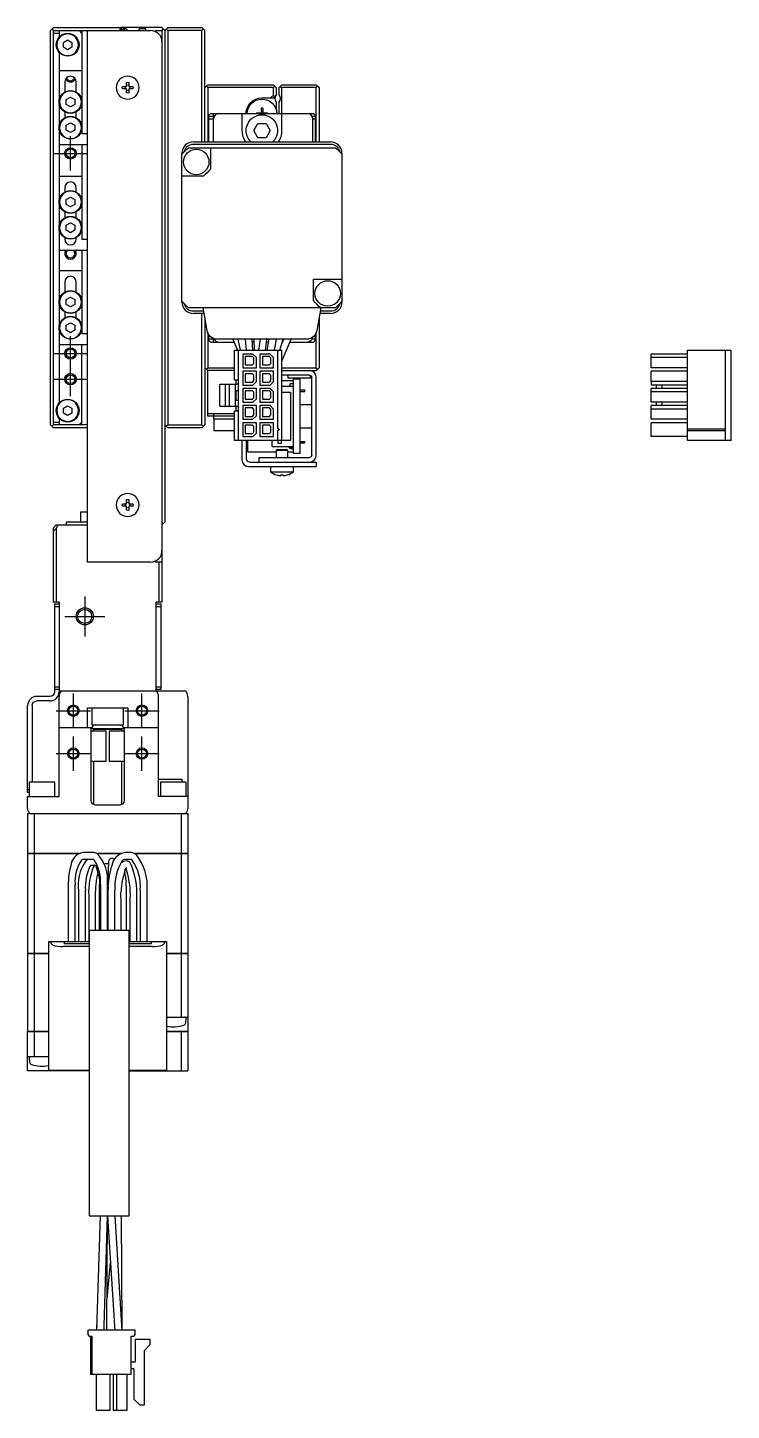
# Model space of a CAD drawing. Extents: x 0 to 742, y -8 to 454.
# Drawn here: x 391.4 to 514.5, y 107.9 to 349.8 of the extents above; entities that cross this region are included whole.
import ezdxf

# ---------------------------------------------------------------- set-up
doc = ezdxf.new("R2010")
doc.units = 0
doc.header["$LTSCALE"] = 0.5
doc.linetypes.add('CENTER', pattern=[50.8, 31.75, -6.35, 6.35, -6.35])
for name, color, linetype in [('MSM_CENTER', 1, 'CENTER'), ('MSM_CONTINUOUS', 7, 'CONTINUOUS'), ('MSM_NARROW', 5, 'CONTINUOUS')]:
    doc.layers.add(name, color=color, linetype=linetype)

msp = doc.modelspace()

# ---------------------------------------------------------------- linework, layer by layer
at = {"layer": 'MSM_CENTER'}
for p, q in [((398.88, 324.83), (398.88, 330.83)), ((395.88, 327.83), (401.88, 327.83)), ((398.88, 285.33), (398.88, 295.83)), ((395.88, 292.83), (401.88, 292.83)), ((395.88, 288.33), (401.88, 288.33)), ((401.38, 250.33), (401.38, 243.33)), ((397.88, 246.83), (404.88, 246.83)), ((399.38, 227.33), (399.38, 233.33)), ((411.38, 227.33), (411.38, 233.33)), ((396.38, 230.33), (402.38, 230.33)), ((408.38, 230.33), (414.38, 230.33)), ((399.38, 219.83), (399.38, 225.83)), ((411.38, 219.83), (411.38, 225.83)), ((396.38, 222.83), (402.38, 222.83)), ((408.38, 222.83), (414.38, 222.83))]:
    msp.add_line(p, q, dxfattribs=at)
at = {"layer": 'MSM_CONTINUOUS'}
for p, q in [((395.88, 349.83), (395.38, 349.33)), ((395.38, 280.33), (395.38, 349.33)), ((395.88, 349.33), (395.63, 349.58)), ((395.88, 349.83), (407.38, 349.83)), ((395.88, 280.33), (395.88, 349.33)), ((395.88, 349.33), (412.88, 349.33)), ((396.88, 348.83), (395.88, 348.83)), ((396.88, 349.33), (396.88, 348.15)), ((400.38, 349.33), (400.88, 348.83)), ((400.88, 349.33), (400.88, 331.33)), ((401.88, 256.33), (401.88, 349.33)), ((407.38, 349.83), (407.88, 349.33)), ((407.63, 349.58), (407.38, 349.33)), ((407.48, 349.73), (407.68, 349.73)), ((407.58, 349.73), (407.68, 349.83)), ((414.88, 349.83), (407.68, 349.83)), ((407.98, 349.33), (407.98, 349.43)), ((408.18, 349.33), (408.18, 349.83)), ((408.88, 349.33), (408.38, 349.83)), ((408.38, 349.33), (408.38, 349.83)), ((412.08, 349.63), (410.88, 349.63)), ((410.88, 349.33), (410.88, 349.63)), ((412.08, 349.33), (412.08, 349.63)), ((413.68, 349.33), (414.88, 349.33)), ((414.88, 349.83), (415.38, 349.33)), ((415.13, 349.58), (414.88, 349.33)), ((414.88, 349.33), (414.88, 249.33)), ((415.38, 349.33), (415.88, 349.83)), ((415.38, 349.33), (415.38, 263.33)), ((415.88, 349.33), (415.63, 349.58)), ((415.88, 349.83), (421.88, 349.83)), ((421.88, 349.33), (415.88, 349.33)), ((415.88, 349.33), (415.88, 280.33)), ((422.38, 349.33), (421.88, 349.83)), ((422.13, 349.58), (421.88, 349.33)), ((421.88, 329.83), (421.88, 349.33)), ((422.38, 329.83), (422.38, 349.33)), ((397.63, 347.26), (398.38, 347.69)), ((397.63, 346.4), (397.63, 347.26)), ((398.38, 345.96), (397.63, 346.4)), ((398.38, 347.69), (399.13, 347.26)), ((399.13, 346.4), (398.38, 345.96)), ((399.13, 347.26), (399.13, 346.4)), ((396.88, 345.51), (396.88, 284.15)), ((396.88, 342.33), (400.88, 342.33)), ((397.88, 340.33), (397.88, 338.56)), ((399.88, 338.56), (399.88, 340.33)), ((407.95, 339.53), (408.68, 339.53)), ((408.68, 339.13), (407.95, 339.13)), ((408.68, 339.53), (408.68, 340.26)), ((408.68, 338.4), (408.68, 339.13)), ((409.08, 340.26), (409.08, 339.53)), ((409.08, 339.53), (409.81, 339.53)), ((409.81, 339.13), (409.08, 339.13)), ((409.08, 339.13), (409.08, 338.4)), ((422.38, 339.33), (422.88, 339.83)), ((422.88, 339.33), (422.63, 339.58)), ((422.88, 339.83), (434.38, 339.83)), ((422.88, 339.33), (422.88, 329.83)), ((434.38, 339.33), (422.88, 339.33)), ((434.38, 339.83), (434.88, 339.33)), ((434.63, 339.58), (434.38, 339.33)), ((434.38, 338.03), (434.38, 339.33)), ((434.88, 339.33), (434.88, 338.09)), ((435.38, 339.33), (435.88, 339.83)), ((435.38, 338.09), (435.38, 339.33)), ((435.58, 339.53), (435.78, 339.33)), ((435.78, 339.33), (435.78, 334.83)), ((441.88, 339.33), (435.78, 339.33)), ((435.88, 339.83), (441.88, 339.83)), ((441.88, 339.83), (442.38, 339.33)), ((442.13, 339.58), (441.88, 339.33)), ((441.88, 329.83), (441.88, 339.33)), ((442.38, 339.33), (442.38, 329.83)), ((398.13, 337.26), (398.88, 337.69)), ((398.13, 336.4), (398.13, 337.26)), ((398.88, 335.96), (398.13, 336.4)), ((398.88, 337.69), (399.63, 337.26)), ((399.63, 336.4), (398.88, 335.96)), ((399.63, 337.26), (399.63, 336.4)), ((432.38, 337.53), (434.63, 337.53)), ((434.38, 338.03), (433.88, 337.53)), ((434.65, 337.64), (434.38, 338.03)), ((434.88, 336.77), (434.88, 335.44)), ((435.38, 334.83), (435.38, 336.77)), ((397.88, 335.1), (397.88, 334.06)), ((399.88, 334.06), (399.88, 335.1)), ((423.38, 334.83), (422.88, 334.33)), ((423.08, 329.83), (423.08, 334.33)), ((423.08, 334.33), (423.88, 334.33)), ((423.88, 333.83), (423.08, 333.83)), ((423.38, 334.83), (441.38, 334.83)), ((423.88, 333.83), (423.88, 334.83)), ((423.88, 329.83), (423.88, 333.83)), ((428.88, 334.83), (428.88, 331.83)), ((431.38, 334.83), (431.38, 334.87)), ((432.17, 334.87), (431.38, 334.87)), ((431.91, 334.87), (431.91, 334.83)), ((432.52, 335.73), (432.23, 335.73)), ((432.23, 335.73), (432.23, 334.93)), ((432.52, 335.2), (432.23, 335.2)), ((432.52, 335.73), (432.52, 334.93)), ((433.38, 334.87), (432.58, 334.87)), ((432.85, 334.87), (432.84, 334.83)), ((433.38, 334.83), (433.38, 334.87)), ((435.88, 331.83), (435.88, 334.83)), ((440.88, 334.63), (440.88, 334.83)), ((441.14, 334.33), (441.68, 334.33)), ((441.68, 333.83), (441.28, 333.83)), ((441.28, 329.83), (441.28, 333.83)), ((441.88, 334.33), (441.38, 334.83)), ((441.68, 334.33), (441.68, 329.83)), ((398.13, 332.76), (398.88, 333.19)), ((398.13, 331.9), (398.13, 332.76)), ((398.88, 331.46), (398.13, 331.9)), ((398.88, 333.19), (399.63, 332.76)), ((399.63, 331.9), (398.88, 331.46)), ((399.63, 332.76), (399.63, 331.9)), ((430.94, 331.83), (431.66, 333.08)), ((431.66, 330.58), (430.94, 331.83)), ((431.66, 333.08), (433.1, 333.08)), ((433.1, 333.08), (433.82, 331.83)), ((433.82, 331.83), (433.1, 330.58)), ((401.88, 329.33), (396.88, 329.33)), ((400.88, 331.33), (401.88, 331.33)), ((400.88, 329.33), (400.88, 312.83)), ((420.38, 329.83), (444.38, 329.83)), ((420.38, 329.45), (444.38, 329.45)), ((433.1, 330.58), (431.66, 330.58)), ((418.38, 301.83), (418.38, 327.83)), ((419.53, 328.83), (445.22, 328.83)), ((423.38, 328.83), (423.38, 325.08)), ((446.38, 327.83), (446.38, 301.83)), ((396.88, 323.83), (400.88, 323.83)), ((397.88, 321.83), (397.88, 321.06)), ((399.88, 321.06), (399.88, 321.83)), ((422.13, 323.83), (418.38, 323.83)), ((398.13, 319.76), (398.88, 320.19)), ((398.13, 318.9), (398.13, 319.76)), ((398.88, 320.19), (399.63, 319.76)), ((399.63, 319.76), (399.63, 318.9)), ((397.88, 317.6), (397.88, 316.56)), ((398.88, 318.46), (398.13, 318.9)), ((399.63, 318.9), (398.88, 318.46)), ((399.88, 316.56), (399.88, 317.6)), ((398.13, 315.26), (398.88, 315.69)), ((398.13, 314.4), (398.13, 315.26)), ((398.88, 315.69), (399.63, 315.26)), ((399.63, 315.26), (399.63, 314.4)), ((397.88, 313.1), (397.88, 312.83)), ((398.88, 313.96), (398.13, 314.4)), ((399.63, 314.4), (398.88, 313.96)), ((399.88, 312.83), (399.88, 313.1)), ((400.88, 312.83), (401.88, 312.83)), ((401.88, 310.83), (396.88, 310.83)), ((400.88, 310.83), (400.88, 296.33)), ((396.88, 307.33), (400.88, 307.33)), ((397.88, 305.33), (397.88, 303.56)), ((399.88, 303.56), (399.88, 305.33)), ((441.38, 305.83), (446.38, 305.83)), ((441.38, 302.08), (441.38, 305.83)), ((398.13, 302.26), (398.88, 302.69)), ((398.88, 302.69), (399.63, 302.26)), ((397.88, 300.1), (397.88, 299.06)), ((398.13, 301.4), (398.13, 302.26)), ((398.88, 300.96), (398.13, 301.4)), ((399.63, 301.4), (398.88, 300.96)), ((399.63, 302.26), (399.63, 301.4)), ((399.88, 299.06), (399.88, 300.1)), ((445.22, 300.83), (419.53, 300.83)), ((422.19, 300.21), (420.38, 300.21)), ((422.79, 296.82), (422.08, 300.83)), ((442.68, 300.83), (441.97, 296.82)), ((444.38, 300.21), (442.57, 300.21)), ((398.13, 297.76), (398.88, 298.19)), ((398.13, 296.9), (398.13, 297.76)), ((398.88, 298.19), (399.63, 297.76)), ((399.63, 297.76), (399.63, 296.9)), ((422.25, 299.83), (420.38, 299.83)), ((421.88, 280.33), (421.88, 299.83)), ((422.38, 299.13), (422.38, 280.33)), ((442.38, 299.13), (442.38, 290.33)), ((444.38, 299.83), (442.5, 299.83)), ((398.88, 296.46), (398.13, 296.9)), ((399.63, 296.9), (398.88, 296.46)), ((400.88, 296.33), (401.88, 296.33)), ((422.88, 296.48), (422.88, 290.33)), ((422.88, 295.33), (423.38, 294.83)), ((423.08, 295.33), (423.08, 296.1)), ((423.08, 295.83), (423.31, 295.83)), ((423.88, 295.33), (423.08, 295.33)), ((423.88, 294.83), (423.88, 295.46)), ((440.2, 295.33), (424.56, 295.33)), ((427.27, 295.33), (428.08, 293.43)), ((428.62, 293.43), (428.21, 295.33)), ((429.44, 295.33), (429.6, 293.43)), ((430.81, 293.43), (430.65, 295.33)), ((430.97, 295.33), (431.01, 293.43)), ((432.04, 295.33), (431.77, 293.43)), ((432.98, 293.43), (433.25, 295.33)), ((433.27, 293.43), (433.63, 295.33)), ((434.86, 295.33), (434.49, 293.41)), ((435.5, 293.43), (436.11, 295.33)), ((435.85, 291.48), (437.48, 295.33)), ((436.17, 295.31), (435.91, 294.7)), ((441.68, 295.33), (441.14, 295.33)), ((441.38, 294.83), (441.88, 295.33)), ((441.44, 295.83), (441.68, 295.83)), ((441.68, 296.1), (441.68, 295.33)), ((441.88, 290.33), (441.88, 296.48)), ((401.88, 294.33), (396.88, 294.33)), ((400.88, 280.33), (400.88, 294.33)), ((423.38, 294.83), (427.49, 294.83)), ((427.57, 288.24), (427.57, 293.43)), ((427.57, 293.43), (435.85, 293.43)), ((428.28, 277.58), (428.28, 293.43)), ((429.01, 292.71), (429.01, 290.31)), ((430.81, 292.71), (429.01, 292.71)), ((430.98, 294.83), (430.69, 294.83)), ((430.81, 292.71), (431.41, 292.11)), ((432.01, 292.71), (432.01, 290.31)), ((433.81, 292.71), (432.01, 292.71)), ((433.54, 294.83), (433.18, 294.83)), ((433.38, 294.78), (433.18, 294.78)), ((433.38, 294.78), (433.38, 294.83)), ((434.41, 292.11), (433.81, 292.71)), ((435.14, 279.66), (435.14, 293.43)), ((435.85, 277.58), (435.85, 293.43)), ((435.95, 294.83), (435.97, 294.83)), ((437.27, 294.83), (441.38, 294.83)), ((440.88, 294.83), (440.88, 295.03)), ((500.51, 292.11), (500.51, 292.71)), ((506.86, 292.71), (500.51, 292.71)), ((506.86, 293.43), (514.51, 293.43)), ((506.86, 277.58), (506.86, 293.43)), ((513.49, 277.58), (513.49, 293.43)), ((514.51, 277.58), (514.51, 293.43)), ((422.88, 289.83), (422.38, 290.33)), ((422.63, 290.08), (422.88, 290.33)), ((422.88, 290.33), (427.57, 290.33)), ((429.01, 290.31), (431.41, 290.31)), ((430.71, 292.29), (429.46, 292.29)), ((429.46, 292.29), (429.46, 290.82)), ((429.46, 290.82), (430.71, 290.82)), ((430.96, 292.04), (430.71, 292.29)), ((430.71, 290.82), (430.96, 291.07)), ((430.96, 291.07), (430.96, 292.04)), ((431.41, 290.31), (431.41, 292.11)), ((432.01, 290.31), (434.41, 290.31)), ((433.71, 292.29), (432.46, 292.29)), ((432.46, 292.29), (432.46, 290.82)), ((432.46, 290.82), (433.71, 290.82)), ((433.96, 292.04), (433.71, 292.29)), ((433.71, 290.82), (433.96, 291.07)), ((433.96, 291.07), (433.96, 292.04)), ((434.41, 290.31), (434.41, 292.11)), ((435.85, 290.33), (441.88, 290.33)), ((441.88, 290.33), (442.13, 290.08)), ((442.38, 290.33), (442.13, 290.08)), ((506.86, 292.11), (500.51, 292.11)), ((500.51, 290.31), (500.51, 292.11)), ((506.86, 290.31), (500.51, 290.31)), ((422.88, 281.83), (422.88, 289.83)), ((427.57, 289.83), (422.88, 289.83)), ((427.57, 288.24), (428.28, 288.24)), ((427.88, 287.44), (427.88, 288.24)), ((429.01, 289.71), (429.01, 287.31)), ((431.41, 289.71), (429.01, 289.71)), ((430.71, 289.29), (429.46, 289.29)), ((429.46, 289.29), (429.46, 287.82)), ((430.96, 289.04), (430.71, 289.29)), ((430.71, 287.82), (430.96, 288.07)), ((430.81, 287.31), (431.41, 287.91)), ((430.96, 288.07), (430.96, 289.04)), ((431.41, 287.91), (431.41, 289.71)), ((432.01, 289.71), (432.01, 287.31)), ((434.41, 289.71), (432.01, 289.71)), ((433.71, 289.29), (432.46, 289.29)), ((432.46, 289.29), (432.46, 287.82)), ((433.96, 289.04), (433.71, 289.29)), ((433.71, 287.82), (433.96, 288.07)), ((434.41, 287.91), (433.81, 287.31)), ((433.96, 288.07), (433.96, 289.04)), ((434.41, 287.91), (434.41, 289.71)), ((435.88, 289.83), (435.85, 289.86)), ((435.85, 288.08), (437.88, 288.08)), ((435.88, 289.03), (435.88, 289.83)), ((435.88, 289.83), (441.88, 289.83)), ((440.68, 289.03), (435.88, 289.03)), ((436.88, 289.03), (436.88, 288.53)), ((440.88, 288.53), (436.88, 288.53)), ((439.08, 288.33), (437.88, 288.33)), ((437.88, 275.33), (437.88, 288.33)), ((439.08, 275.33), (439.08, 288.33)), ((440.88, 288.53), (440.88, 288.98)), ((441.08, 275.03), (441.08, 288.63)), ((442.13, 290.08), (441.88, 289.83)), ((441.88, 275.03), (441.88, 288.63)), ((500.51, 287.91), (500.51, 289.71)), ((506.86, 289.71), (500.51, 289.71)), ((506.86, 287.91), (500.51, 287.91)), ((500.51, 287.91), (500.51, 287.31)), ((425, 283.58), (425, 287.44)), ((425, 287.44), (428.03, 287.44)), ((426.02, 283.58), (426.02, 287.44)), ((426.72, 283.58), (426.72, 287.44)), ((427.72, 283.58), (427.72, 287.44)), ((427.72, 286.33), (428.28, 286.33)), ((427.88, 284.68), (427.88, 286.33)), ((429.01, 287.31), (430.81, 287.31)), ((429.01, 286.71), (429.01, 284.31)), ((431.41, 286.71), (429.01, 286.71)), ((429.46, 287.82), (430.71, 287.82)), ((430.71, 286.29), (429.46, 286.29)), ((429.46, 286.29), (429.46, 284.82)), ((430.96, 286.04), (430.71, 286.29)), ((430.96, 285.07), (430.96, 286.04)), ((431.41, 284.91), (431.41, 286.71)), ((432.01, 287.31), (433.81, 287.31)), ((432.01, 286.71), (432.01, 284.31)), ((433.81, 286.71), (432.01, 286.71)), ((432.46, 287.82), (433.71, 287.82)), ((433.71, 286.29), (432.46, 286.29)), ((432.46, 286.29), (432.46, 284.82)), ((433.96, 286.04), (433.71, 286.29)), ((434.41, 286.11), (433.81, 286.71)), ((433.96, 285.07), (433.96, 286.04)), ((434.41, 284.31), (434.41, 286.11)), ((435.85, 287.08), (437.88, 287.08)), ((435.85, 286.08), (437.38, 286.08)), ((437.33, 287.08), (437.33, 287.53)), ((437.88, 287.53), (437.33, 287.53)), ((437.38, 286.08), (437.38, 277.58)), ((439.08, 286.45), (439.88, 286.45)), ((439.08, 286.2), (439.88, 286.2)), ((439.88, 286.2), (439.88, 286.45)), ((506.86, 287.31), (500.51, 287.31)), ((506.86, 286.71), (500.51, 286.71)), ((500.51, 286.11), (500.51, 286.71)), ((506.86, 286.11), (500.51, 286.11)), ((500.51, 284.31), (500.51, 286.11)), ((501.4, 286.71), (501.4, 287.31)), ((502.4, 286.71), (502.4, 287.31)), ((397.63, 283.26), (398.38, 283.69)), ((397.63, 282.4), (397.63, 283.26)), ((398.38, 283.69), (399.13, 283.26)), ((399.13, 283.26), (399.13, 282.4)), ((425, 283.58), (428.03, 283.58)), ((427.72, 284.68), (428.28, 284.68)), ((427.88, 282.78), (427.88, 283.58)), ((429.01, 284.31), (430.81, 284.31)), ((429.01, 283.71), (429.01, 281.31)), ((431.41, 283.71), (429.01, 283.71)), ((429.46, 284.82), (430.71, 284.82)), ((430.71, 283.29), (429.46, 283.29)), ((429.46, 283.29), (429.46, 281.82)), ((430.71, 284.82), (430.96, 285.07)), ((430.96, 283.04), (430.71, 283.29)), ((430.81, 284.31), (431.41, 284.91)), ((430.96, 282.07), (430.96, 283.04)), ((431.41, 281.91), (431.41, 283.71)), ((432.01, 284.31), (434.41, 284.31)), ((432.01, 283.71), (432.01, 281.31)), ((433.81, 283.71), (432.01, 283.71)), ((432.46, 284.82), (433.71, 284.82)), ((433.71, 283.29), (432.46, 283.29)), ((432.46, 283.29), (432.46, 281.82)), ((433.71, 284.82), (433.96, 285.07)), ((433.96, 283.04), (433.71, 283.29)), ((434.41, 283.11), (433.81, 283.71)), ((433.96, 282.07), (433.96, 283.04)), ((434.41, 281.31), (434.41, 283.11)), ((441.08, 283.83), (439.08, 283.83)), ((506.86, 284.31), (500.51, 284.31)), ((506.86, 283.71), (500.51, 283.71)), ((500.51, 283.11), (500.51, 283.71)), ((506.86, 283.11), (500.51, 283.11)), ((500.51, 281.31), (500.51, 283.11)), ((501.4, 283.71), (501.4, 284.31)), ((502.4, 283.71), (502.4, 284.31)), ((395.88, 280.83), (396.88, 280.83)), ((396.88, 281.51), (396.88, 280.33)), ((398.38, 281.96), (397.63, 282.4)), ((399.13, 282.4), (398.38, 281.96)), ((400.88, 280.83), (400.38, 280.33)), ((422.88, 282.33), (427.57, 282.33)), ((427.57, 281.83), (422.88, 281.83)), ((423.88, 282.33), (423.88, 281.33)), ((427.57, 281.33), (423.88, 281.33)), ((423.98, 281.33), (423.98, 279.33)), ((427.57, 282.52), (427.38, 282.33)), ((427.57, 277.58), (427.57, 282.78)), ((427.57, 282.78), (428.28, 282.78)), ((427.88, 282.83), (427.83, 282.78)), ((429.01, 281.31), (430.81, 281.31)), ((429.01, 280.71), (429.01, 278.31)), ((431.41, 280.71), (429.01, 280.71)), ((429.46, 281.82), (430.71, 281.82)), ((430.71, 281.82), (430.96, 282.07)), ((430.81, 281.31), (431.41, 281.91)), ((431.41, 278.91), (431.41, 280.71)), ((432.01, 281.31), (434.41, 281.31)), ((432.01, 280.71), (432.01, 278.31)), ((434.41, 280.71), (432.01, 280.71)), ((432.46, 281.82), (433.71, 281.82)), ((433.71, 281.82), (433.96, 282.07)), ((434.41, 278.31), (434.41, 280.71)), ((506.86, 281.31), (500.51, 281.31)), ((500.51, 278.31), (500.51, 280.71)), ((506.86, 280.71), (500.51, 280.71)), ((395.38, 280.33), (395.88, 279.83)), ((395.63, 280.08), (395.88, 280.33)), ((401.88, 280.33), (395.88, 280.33)), ((401.88, 279.83), (395.88, 279.83)), ((415.88, 279.83), (415.38, 280.33)), ((415.63, 280.08), (415.88, 280.33)), ((415.88, 280.33), (421.88, 280.33)), ((421.88, 279.83), (415.88, 279.83)), ((422.13, 280.08), (421.88, 280.33)), ((421.88, 279.83), (422.38, 280.33)), ((423.98, 279.33), (427.57, 279.33)), ((429.01, 278.31), (430.81, 278.31)), ((430.71, 280.29), (429.46, 280.29)), ((429.46, 280.29), (429.46, 278.82)), ((429.46, 278.82), (430.71, 278.82)), ((430.96, 280.04), (430.71, 280.29)), ((430.71, 278.82), (430.96, 279.07)), ((430.81, 278.31), (431.41, 278.91)), ((430.96, 279.07), (430.96, 280.04)), ((432.01, 278.31), (434.41, 278.31)), ((433.71, 280.29), (432.46, 280.29)), ((432.46, 280.29), (432.46, 278.82)), ((432.46, 278.82), (433.71, 278.82)), ((433.96, 280.04), (433.71, 280.29)), ((433.71, 278.82), (433.96, 279.07)), ((433.96, 279.07), (433.96, 280.04)), ((435.14, 279.66), (435.24, 279.66)), ((435.24, 279.36), (435.14, 279.36)), ((435.14, 277.58), (435.14, 279.36)), ((439.08, 279.83), (441.08, 279.83)), ((506.86, 278.31), (500.51, 278.31)), ((506.86, 279.66), (513.49, 279.66)), ((506.86, 279.36), (513.49, 279.36)), ((437.38, 277.58), (427.57, 277.58)), ((428.88, 277.58), (428.88, 274.23)), ((429.68, 274.33), (429.68, 277.58)), ((429.88, 275.58), (429.88, 277.58)), ((434.18, 276.58), (434.18, 277.58)), ((434.18, 276.58), (437.88, 276.58)), ((435.08, 276.03), (434.88, 275.83)), ((436.88, 275.83), (434.88, 275.83)), ((434.88, 275.83), (434.88, 274.63)), ((435.08, 276.03), (436.68, 276.03)), ((435.23, 277.08), (435.23, 277.58)), ((435.73, 277.08), (435.23, 277.08)), ((435.73, 277.58), (435.73, 277.08)), ((436.88, 275.83), (436.68, 276.03)), ((436.88, 274.63), (436.88, 275.83)), ((437.08, 276.35), (437.08, 276.58)), ((437.88, 276.35), (437.08, 276.35)), ((437.33, 276.12), (437.33, 276.35)), ((437.88, 276.12), (437.33, 276.12)), ((439.08, 277.45), (439.88, 277.45)), ((439.08, 277.2), (439.88, 277.2)), ((439.88, 277.2), (439.88, 277.45)), ((514.51, 277.58), (506.86, 277.58)), ((434.88, 275.58), (429.88, 275.58)), ((430.18, 273.83), (441.88, 273.83)), ((431.88, 273.83), (431.88, 274.63)), ((431.88, 274.63), (440.68, 274.63)), ((437.88, 275.58), (436.88, 275.58)), ((439.08, 275.33), (437.88, 275.33)), ((441.88, 273.83), (441.88, 273.03)), ((430.08, 273.03), (441.88, 273.03)), ((433.88, 273.03), (433.88, 272.13)), ((433.88, 272.13), (437.88, 272.13)), ((434.93, 271.57), (434.95, 271.57)), ((435.68, 271.57), (436.08, 271.57)), ((435.68, 271.44), (435.68, 271.57)), ((436.08, 271.57), (436.08, 271.44)), ((436.81, 271.57), (436.83, 271.57)), ((437.88, 272.13), (437.88, 273.03)), ((407.95, 266.53), (408.68, 266.53)), ((408.68, 266.13), (407.95, 266.13)), ((408.68, 266.53), (408.68, 267.26)), ((408.68, 265.4), (408.68, 266.13)), ((409.08, 267.26), (409.08, 266.53)), ((409.08, 266.53), (409.81, 266.53)), ((409.81, 266.13), (409.08, 266.13)), ((409.08, 266.13), (409.08, 265.4)), ((400.63, 265.13), (401.88, 265.13)), ((400.63, 265.13), (400.63, 263.33)), ((395.88, 262.33), (396.38, 262.83)), ((395.88, 249.33), (395.88, 262.33)), ((396.38, 262.22), (395.88, 261.72)), ((396.68, 262.83), (396.38, 262.22)), ((396.38, 262.83), (401.88, 262.83)), ((396.38, 262.22), (396.38, 249.33)), ((401.88, 263.33), (398.13, 263.33)), ((398.13, 263.33), (398.13, 262.83)), ((414.88, 263.33), (415.13, 263.08)), ((415.38, 263.33), (414.88, 262.83)), ((412.88, 256.33), (401.88, 256.33)), ((414.88, 256.33), (413.68, 256.33)), ((414.38, 249.33), (414.38, 256.33)), ((396.88, 249.33), (395.88, 249.33)), ((396.88, 249.33), (396.88, 233.63)), ((414.88, 249.33), (413.88, 249.33)), ((413.88, 233.83), (413.88, 249.33)), ((396.08, 249.03), (396.88, 249.03)), ((396.08, 249.03), (396.08, 233.63)), ((396.88, 248.53), (396.08, 248.53)), ((413.88, 249.03), (414.68, 249.03)), ((414.68, 248.53), (413.88, 248.53)), ((414.68, 249.03), (414.68, 234.03)), ((395.28, 232.83), (392.98, 232.83)), ((396.08, 234.53), (396.88, 234.53)), ((396.88, 234.03), (396.08, 234.03)), ((396.88, 233.83), (413.88, 233.83)), ((396.88, 215.33), (396.88, 232.83)), ((413.88, 234.53), (414.68, 234.53)), ((414.68, 234.03), (413.88, 234.03)), ((413.9, 233.83), (419, 233.83)), ((414.28, 215.33), (414.28, 232.83)), ((419.38, 232.83), (419.38, 213.33)), ((391.38, 216.03), (391.38, 231.23)), ((392.18, 231.23), (392.18, 217.83)), ((395.28, 232.03), (392.98, 232.03)), ((401.88, 230.83), (408.88, 230.83)), ((401.88, 227.33), (401.88, 230.83)), ((402.63, 230.83), (402.63, 227.83)), ((408.13, 227.83), (408.13, 230.83)), ((408.88, 230.83), (408.88, 227.33)), ((402.63, 227.83), (408.13, 227.83)), ((402.51, 227.33), (396.88, 227.33)), ((402.48, 214.63), (402.48, 227.03)), ((405.13, 226.73), (402.48, 226.73)), ((402.5, 227.23), (408.25, 227.23)), ((402.51, 227.33), (402.51, 227.24)), ((402.51, 227.24), (402.53, 227.32)), ((403.08, 227.23), (402.88, 227.03)), ((407.88, 227.03), (402.88, 227.03)), ((402.88, 227.03), (402.88, 226.73)), ((405.13, 221.53), (405.13, 226.73)), ((405.63, 226.73), (405.63, 221.53)), ((408.28, 226.73), (405.63, 226.73)), ((407.88, 227.03), (407.68, 227.23)), ((407.88, 226.73), (407.88, 227.03)), ((408.23, 227.32), (408.25, 227.24)), ((408.25, 227.33), (408.25, 227.24)), ((414.28, 227.33), (408.25, 227.33)), ((408.28, 227.03), (408.28, 214.63)), ((402.48, 221.53), (405.13, 221.53)), ((402.88, 221.53), (402.88, 213.94)), ((405.63, 221.53), (408.28, 221.53)), ((407.88, 213.94), (407.88, 221.53)), ((396.13, 217.83), (391.63, 217.83)), ((391.63, 217.83), (391.63, 215.33)), ((396.13, 215.33), (396.13, 217.83)), ((414.28, 218.33), (418.33, 218.33)), ((419.13, 217.83), (414.63, 217.83)), ((414.63, 217.83), (414.63, 215.33)), ((418.33, 218.33), (418.33, 217.83)), ((419.13, 215.33), (419.13, 217.83)), ((391.38, 216.53), (391.63, 216.53)), ((391.63, 216.03), (391.38, 216.03)), ((391.38, 213.33), (391.38, 215.33)), ((391.38, 215.33), (396.88, 215.33)), ((419.38, 215.33), (414.28, 215.33)), ((407.48, 213.83), (403.28, 213.83)), ((391.38, 212.33), (391.38, 205.34)), ((391.38, 212.33), (419.38, 212.33)), ((392.53, 212.33), (392.53, 205.34)), ((418.22, 212.33), (418.22, 205.34)), ((419.38, 212.33), (419.38, 205.34)), ((391.38, 205.34), (400.43, 205.34)), ((391.38, 205.33), (391.38, 187.84)), ((400.41, 205.33), (391.38, 205.33)), ((391.39, 205.33), (391.39, 205.34)), ((392.53, 205.33), (392.53, 187.84)), ((392.54, 205.33), (392.54, 205.34)), ((402.77, 205.53), (401.03, 205.53)), ((401.03, 204.33), (402.77, 204.33)), ((402.43, 203.33), (403.17, 203.33)), ((403.48, 205.34), (407.73, 205.34)), ((407.7, 205.33), (403.5, 205.33)), ((405.02, 203.53), (404.79, 203.48)), ((405.05, 203.53), (405.02, 203.53)), ((405.45, 203.53), (405.05, 203.53)), ((405.51, 203.53), (405.45, 203.53)), ((406.37, 204.49), (406.17, 204.53)), ((406.55, 204.37), (406.37, 204.49)), ((408.3, 203.99), (408.1, 203.92)), ((408.34, 204.01), (408.3, 203.99)), ((408.36, 204.33), (409.33, 204.33)), ((409.33, 205.53), (408.37, 205.53)), ((410.09, 205.34), (419.38, 205.34)), ((419.38, 205.33), (410.11, 205.33)), ((418.22, 205.33), (418.22, 187.84)), ((418.23, 205.33), (418.23, 205.34)), ((419.37, 205.33), (419.37, 205.34)), ((419.38, 205.33), (419.38, 187.84)), ((403.95, 200.98), (403.88, 198.93)), ((408.55, 202.81), (408.71, 202.87)), ((398.48, 199.93), (398.48, 189.93)), ((399.68, 189.93), (399.68, 199.93)), ((400.28, 198.93), (400.28, 189.93)), ((401.48, 189.93), (401.48, 198.93)), ((403.88, 198.93), (403.88, 191.93)), ((404.13, 199.93), (404.13, 191.93)), ((405.33, 191.93), (405.33, 199.93)), ((405.43, 198.93), (405.43, 191.93)), ((406.63, 191.93), (406.63, 198.93)), ((411.08, 198.93), (411.08, 189.93)), ((412.28, 189.93), (412.28, 198.93)), ((402.08, 197.93), (402.08, 189.93)), ((403.28, 191.93), (403.28, 197.93)), ((407.73, 197.35), (407.73, 197.39)), ((407.73, 191.93), (407.73, 197.37)), ((408.68, 191.93), (408.68, 197.47)), ((409.28, 197.45), (409.28, 189.93)), ((410.48, 189.93), (410.48, 197.45)), ((402.15, 191.93), (409.15, 191.93)), ((402.15, 191.93), (402.15, 141.93)), ((409.15, 141.93), (409.15, 191.93)), ((395.08, 167.43), (395.08, 189.93)), ((395.08, 189.93), (402.15, 189.93)), ((395.79, 189.33), (395.18, 189.93)), ((402.15, 189.06), (397.56, 189.06)), ((397.78, 189.93), (397.78, 189.54)), ((402.15, 189.54), (397.78, 189.54)), ((409.15, 189.93), (415.68, 189.93)), ((412.98, 189.54), (409.15, 189.54)), ((413.2, 189.06), (409.15, 189.06)), ((412.98, 189.93), (412.98, 189.54)), ((415.57, 189.93), (414.97, 189.33)), ((415.68, 189.93), (415.68, 167.43)), ((391.38, 187.84), (395.08, 187.84)), ((391.38, 187.83), (391.38, 174.23)), ((395.08, 187.83), (391.38, 187.83)), ((391.39, 187.83), (391.39, 187.84)), ((392.53, 187.83), (392.53, 174.23)), ((392.54, 187.83), (392.54, 187.84)), ((415.68, 187.84), (419.38, 187.84)), ((419.38, 187.83), (415.68, 187.83)), ((418.22, 187.83), (418.22, 176.73)), ((418.23, 187.83), (418.23, 187.84)), ((419.37, 187.83), (419.37, 187.84)), ((419.38, 187.83), (419.38, 174.23)), ((415.68, 176.73), (419.38, 176.73)), ((391.38, 174.23), (395.08, 174.23)), ((395.08, 174.22), (391.38, 174.22)), ((391.38, 167.33), (391.38, 174.22)), ((391.39, 174.23), (391.39, 174.22)), ((392.53, 174.22), (392.53, 169.83)), ((392.54, 174.23), (392.54, 174.22)), ((415.68, 174.23), (419.38, 174.23)), ((419.38, 174.22), (415.68, 174.22)), ((418.22, 174.22), (418.22, 167.33)), ((418.23, 174.23), (418.23, 174.22)), ((419.04, 175.74), (419.11, 176.51)), ((419.37, 174.23), (419.37, 174.22)), ((419.38, 174.22), (419.38, 167.33)), ((391.38, 169.83), (395.08, 169.83)), ((391.65, 169.62), (391.71, 168.85)), ((402.15, 167.33), (391.38, 167.33)), ((395.08, 167.43), (402.15, 167.43)), ((395.13, 167.43), (395.13, 167.33)), ((409.15, 167.43), (415.68, 167.43)), ((409.15, 167.33), (419.38, 167.33)), ((402.15, 141.93), (409.15, 141.93)), ((404.08, 141.93), (403.43, 122.05)), ((404.76, 122.72), (405.38, 141.93)), ((405.24, 122.6), (405.38, 141.91)), ((405.38, 141.91), (406.58, 122.71)), ((407.88, 122.79), (406.68, 141.93)), ((407.93, 122.26), (407.78, 141.93)), ((405.27, 127.45), (405.89, 133.78)), ((401.91, 121.93), (401.91, 121.21)), ((410.19, 121.93), (401.91, 121.93)), ((403.43, 122.05), (403.43, 121.93)), ((403.46, 122.76), (403.44, 121.93)), ((404.74, 121.93), (404.76, 122.72)), ((405.23, 121.93), (405.24, 122.6)), ((406.58, 122.71), (406.62, 121.93)), ((407.92, 121.93), (407.88, 122.79)), ((407.93, 121.93), (407.93, 122.54)), ((407.93, 121.93), (407.93, 122.26)), ((410.19, 121.21), (410.19, 121.93)), ((402.21, 120.91), (402.62, 120.91)), ((402.37, 120.91), (402.37, 114.28)), ((402.62, 120.91), (402.62, 114.28)), ((409.48, 120.91), (409.89, 120.91)), ((409.48, 114.28), (409.48, 120.91)), ((410.23, 116.53), (410.23, 120.38)), ((410.23, 120.38), (412.76, 120.38)), ((412.76, 119.38), (411.74, 118.36)), ((412.76, 120.38), (412.76, 119.38)), ((410.08, 116.38), (409.48, 116.38)), ((411.74, 118.36), (411.74, 108.82)), ((402.37, 114.28), (409.48, 114.28)), ((403.35, 114.28), (403.35, 107.93)), ((405.75, 114.28), (405.75, 107.93)), ((406.35, 114.28), (406.35, 107.93)), ((406.95, 114.28), (406.95, 107.93)), ((408.75, 114.28), (408.75, 107.93)), ((409.48, 115.23), (409.76, 115.23)), ((410.04, 109.82), (410.04, 114.95)), ((411.04, 108.82), (410.04, 109.82)), ((405.75, 107.93), (403.35, 107.93)), ((408.75, 107.93), (406.35, 107.93)), ((411.74, 108.82), (411.04, 108.82))]:
    msp.add_line(p, q, dxfattribs=at)
for centre, radius in [((398.38, 346.83), 2), ((398.88, 336.83), 2), ((398.88, 332.33), 2), ((398.88, 327.83), 0.783), ((420.88, 326.33), 2.23), ((398.88, 319.33), 2), ((398.88, 314.83), 2), ((443.88, 303.33), 2.23), ((398.88, 301.83), 2), ((398.88, 297.33), 2), ((398.88, 292.83), 0.783), ((398.88, 288.33), 0.783), ((398.38, 282.83), 2), ((401.38, 246.83), 1.23), ((399.38, 230.33), 0.783), ((411.38, 230.33), 0.783), ((399.38, 222.83), 0.783), ((411.38, 222.83), 0.783)]:
    msp.add_circle(centre, radius, dxfattribs=at)
at = {"layer": 'MSM_CONTINUOUS', "extrusion": (0, 0, -1)}
for centre, radius in [((-398.38, 346.83), 1.9), ((-408.88, 339.33), 2), ((-398.88, 336.83), 1.9), ((-398.88, 332.33), 1.9), ((-398.88, 319.33), 1.9), ((-398.88, 314.83), 1.9), ((-398.88, 301.83), 1.9), ((-398.88, 297.33), 1.9), ((-398.38, 282.83), 1.9), ((-408.88, 266.33), 2)]:
    msp.add_circle(centre, radius, dxfattribs=at)
at = {"layer": 'MSM_CONTINUOUS'}
for centre, radius, start, end in [((407.68, 349.43), 0.3, 0, 90), ((412.88, 347.33), 2, 0, 90), ((398.88, 340.33), 1, 0, 180), ((398.88, 341.33), 0.783, 203.0634, 336.9366), ((408.88, 339.33), 0.435, 152.6335, 207.3665), ((408.88, 339.33), 0.435, 62.6335, 117.3665), ((408.88, 339.33), 0.435, 242.6335, 297.3665), ((408.88, 339.33), 0.435, 332.6335, 27.3665), ((435.63, 337.43), 1, 138.5904, 221.4096), ((434.63, 337.43), 0.999, 319.8573, 41.4198), ((424.88, 333.83), 1, 90, 180), ((440.28, 333.83), 1, 0, 90), ((432.38, 331.83), 3.5, 180, 214.8499), ((432.38, 331.83), 3.5, 325.1501, 0), ((420.38, 327.83), 2, 90, 180), ((444.38, 327.83), 2, 0, 90), ((398.88, 321.83), 1, 0, 180), ((398.88, 312.83), 1, 180, 0), ((398.88, 310.33), 0.783, 140.3451, 39.6549), ((398.88, 305.33), 1, 0, 180), ((420.38, 301.83), 2, 180, 270), ((444.38, 301.83), 2, 270, 0), ((424.88, 295.83), 1, 203.447, 270), ((440.28, 295.83), 1, 270, 351.4849), ((440.68, 288.63), 1.2, 0, 90), ((430.08, 274.23), 1.2, 180, 270), ((440.68, 275.03), 1.2, 270, 0), ((435.88, 274.63), 3.2, 231.3178, 252.73), ((435.88, 274.63), 3.19, 253.0947, 266.4096), ((435.88, 274.63), 3.19, 273.5904, 286.9053), ((435.88, 274.63), 3.2, 287.27, 308.6822), ((408.88, 266.33), 0.435, 152.6335, 207.3665), ((408.88, 266.33), 0.435, 62.6335, 117.3665), ((408.88, 266.33), 0.435, 332.6335, 27.3665), ((408.88, 266.33), 0.435, 242.6335, 297.3665), ((412.88, 258.33), 2, 270, 0), ((392.98, 231.23), 1.6, 90, 180), ((395.28, 233.63), 1.6, 270, 0), ((398.38, 232.83), 1.5, 138.1897, 180), ((412.78, 232.83), 1.5, 0, 41.8103), ((417.88, 232.83), 1.5, 0, 41.8103), ((403.28, 227.03), 0.8, 90, 158.4553), ((407.48, 227.03), 0.801, 21.0892, 89.9292), ((401.51, 202.97), 2.6, 100.5511, 175.471), ((406.52, 200.44), 6.86, 146.8577, 184.2662), ((407.48, 199.87), 7.25, 141.9863, 173.6299), ((401.14, 203.82), 0.517, 101.8582, 134.7596), ((413.01, 198.77), 10.96, 155.8666, 184.385), ((403.27, 202.41), 1.25, 132.2163, 140.9064), ((402.76, 204.08), 1.45, 59.5973, 89.5942), ((402.7, 203.86), 0.476, 33.7324, 81.3862), ((403.22, 203.1), 0.266, 120.6087, 145.589), ((397.02, 200.41), 7.13, 356.1621, 31.44), ((402.76, 202.79), 0.679, 30.1743, 52.5013), ((398.95, 200.78), 6.43, 352.4193, 45.037), ((475.41, 200.21), 69.98, 176.9256, 180.5083), ((418.36, 199.12), 12.93, 161.4264, 180.8555), ((406.15, 203.91), 0.622, 88.1145, 174.9417), ((408.82, 202.81), 2.75, 99.2724, 171.0568), ((415.26, 199.51), 8.65, 148.5524, 183.8561), ((408.55, 202.8), 1.21, 111.8456, 139.7784), ((408.57, 203.47), 0.889, 103.8661, 141.118), ((408.59, 203.06), 0.978, 38.7039, 104.8652), ((409.3, 203.81), 1.72, 49.0024, 88.8954), ((409.26, 203.71), 0.622, 48.9031, 83.0608), ((397.78, 198.37), 12.73, 355.8454, 24.6186), ((403.39, 199.68), 7.72, 354.4381, 35.6687), ((403.57, 199.69), 8.74, 355.0197, 38.3235), ((409.87, 200.04), 11.39, 164.0263, 180.5737), ((410.18, 199.45), 8.72, 154.6207, 183.4586), ((390.08, 198.22), 14.15, 6.6571, 20.3054), ((421.48, 198.11), 13.77, 162.1759, 177.1972), ((409.21, 202.28), 0.846, 141.4689, 176.9127), ((381.82, 198.21), 26.87, 358.4238, 8.8516), ((408.68, 199.8), 8.45, 174.0847, 185.9153), ((421.48, 198.11), 13.77, 182.9984, 182.9996), ((397.34, 193.7), 4.64, 250.4546, 272.713), ((413.44, 193.57), 4.51, 266.9565, 289.8759), ((418.91, 176.53), 0.2, 355, 90), ((416.88, 181.03), 6, 258.463, 287.6292), ((418.54, 175.79), 0.5, 287.6292, 355), ((391.85, 169.64), 0.2, 108.1949, 185), ((392.21, 168.9), 0.5, 185, 252.3708), ((393.88, 174.14), 6, 252.3708, 281.537), ((402.21, 121.21), 0.3, 180, 270), ((409.89, 121.21), 0.3, 270, 0), ((410.08, 116.53), 0.15, 270, 0), ((409.76, 114.95), 0.28, 0, 90)]:
    msp.add_arc(centre, radius, start, end, dxfattribs=at)
at = {"layer": 'MSM_CONTINUOUS', "extrusion": (0, 0, -1)}
for centre, radius, start, end in [((-408.88, 339.33), 0.95, 347.8468, 12.1532), ((-408.88, 339.33), 0.95, 77.8468, 102.1532), ((-408.88, 339.33), 0.95, 167.8468, 192.1532), ((-408.88, 339.33), 0.95, 257.8468, 282.1532), ((-432.38, 334.73), 2.8, 2.0467, 90), ((-432.38, 334.73), 2.6, 2.2042, 177.7958), ((-432.38, 331.83), 2.75, 313.3418, 226.6582), ((-432.17, 334.93), 0.06, 180, 270), ((-432.58, 334.93), 0.06, 270, 0), ((-420.38, 327.83), 1.62, 9.7266, 90), ((-444.38, 327.83), 1.62, 90, 170.2833), ((-432.38, 314.83), 19, 42.5374, 47.4636), ((-432.38, 314.83), 19, 132.5364, 137.4636), ((-409.33, 337.87), 19, 222.3336, 227.6664), ((-432.38, 314.83), 19, 312.5374, 317.4626), ((-420.38, 301.83), 1.62, 270, 350.2637), ((-455.42, 314.87), 19, 312.3336, 317.6664), ((-444.38, 301.83), 1.62, 189.7264, 270), ((-432.38, 314.83), 19, 222.5364, 227.4626), ((-424.56, 297.13), 1.8, 270, 350), ((-432.38, 297.83), 2.75, 245.38, 251.9205), ((-440.2, 297.13), 1.8, 190, 270), ((-440.68, 288.63), 0.4, 90, 180), ((-428.03, 287.69), 0.25, 180, 270), ((-428.03, 283.33), 0.25, 90, 180), ((-435.24, 279.51), 0.15, 90, 270), ((-430.18, 274.33), 0.5, 270, 0), ((-440.68, 275.03), 0.4, 180, 270), ((-408.88, 266.33), 0.95, 347.8468, 12.1532), ((-408.88, 266.33), 0.95, 77.8468, 102.1532), ((-408.88, 266.33), 0.95, 167.8468, 192.1532), ((-408.88, 266.33), 0.95, 257.8468, 282.1532), ((-395.28, 233.63), 0.8, 180, 270), ((-392.98, 231.23), 0.8, 0, 90), ((-403.28, 227.03), 0.8, 0, 15.1266), ((-407.48, 227.03), 0.8, 164.8734, 180), ((-392.88, 213.33), 1.5, 318.1897, 0), ((-403.28, 214.63), 0.8, 270, 0), ((-407.48, 214.63), 0.8, 180, 270), ((-417.88, 213.33), 1.5, 180, 221.8103), ((-419.07, 198.36), 15.8, 358.4424, 13.4128), ((-395.52, 198.22), 13.78, 160.6907, 183.2092), ((-391.94, 199.4), 13.5, 174.8625, 182.0051), ((-433, 198.13), 25.29, 358.3223, 1.4809)]:
    msp.add_arc(centre, radius, start, end, dxfattribs=at)
at = {"layer": 'MSM_NARROW'}
for centre, radius in [((398.88, 327.83), 1), ((398.88, 292.83), 1), ((398.88, 288.33), 1), ((401.38, 246.83), 1.5), ((399.38, 230.33), 1), ((411.38, 230.33), 1), ((399.38, 222.83), 1), ((411.38, 222.83), 1)]:
    msp.add_circle(centre, radius, dxfattribs=at)
for centre, start, end in [((398.88, 341.33), 210, 330), ((398.88, 310.33), 150, 30)]:
    msp.add_arc(centre, 1, start, end, dxfattribs=at)

doc.saveas('drawing.dxf')
